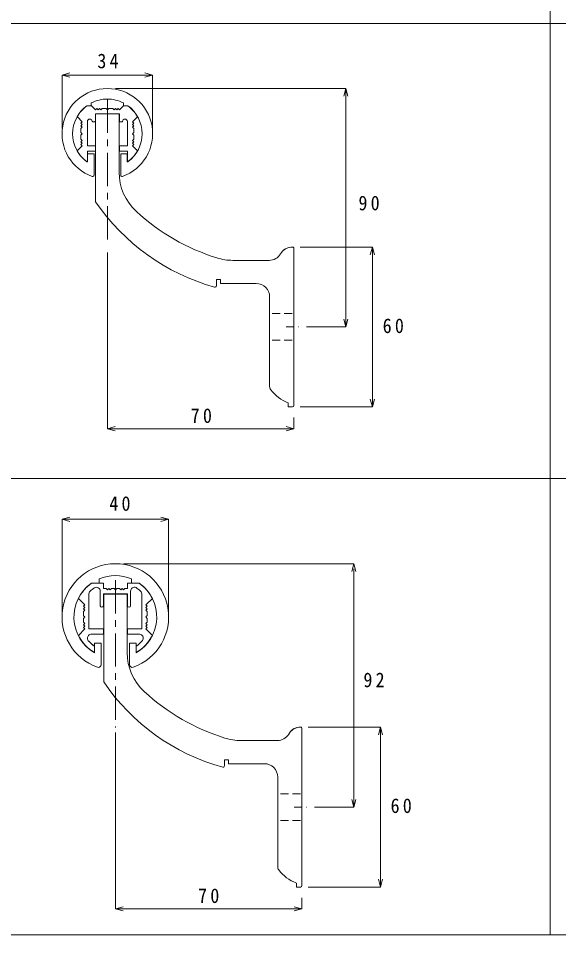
# Model space of a CAD drawing. Units: millimetres, scale not verified, with parts at other scales. Extents: x -3793 to 2769, y -1367 to 1367.
# Drawn here: x -608 to 203, y -1367 to 9 of the extents above; entities that cross this region are included whole.
import ezdxf

# ---------------------------------------------------------------- set-up
doc = ezdxf.new("R2010")
doc.units = ezdxf.units.MM
doc.header["$LTSCALE"] = 10
doc.linetypes.add('CHAIN1', pattern=[8, 5, -1, 1, -1])
doc.linetypes.add('DASHED1', pattern=[1.8, 1.2, -0.6])
doc.layers.add('0-F_外枠', color=7, linetype='Continuous', lineweight=18)
doc.styles.add('ＭＳ ゴシック', font='')
doc.styles.get('ＭＳ ゴシック').set_extended_font_data('MS Gothic')

msp = doc.modelspace()

# ---------------------------------------------------------------- linework, layer by layer
at = {"layer": '0-F_外枠'}
for p, q in [((190, -1366.99), (190, 1367)), ((1273.23, 1), (-1974, 1)), ((-505.58, -122.25), (-499.05, -122.25)), ((-498.85, -122.45), (-505.51, -122.45)), ((-499.05, -122.25), (-499.05, -118.2)), ((-492.85, -128.45), (-498.85, -122.45)), ((-456.85, -128.45), (-450.85, -122.45)), ((-450.85, -122.45), (-444.19, -122.45)), ((-450.65, -122.25), (-450.65, -118.2)), ((-444.13, -122.25), (-450.65, -122.25)), ((-492.85, -128.45), (-490.85, -126.45)), ((-492.85, -145.65), (-492.85, -134.45)), ((-492.85, -134.45), (-474.85, -134.45)), ((-492.45, -134.49), (-492.45, -266.62)), ((-457.25, -134.49), (-492.45, -134.49)), ((-488.85, -128.45), (-490.85, -126.45)), ((-486.85, -126.45), (-488.85, -128.45)), ((-476.85, -126.45), (-482.85, -126.45)), ((-476.85, -126.45), (-474.85, -128.45)), ((-472.85, -126.45), (-474.85, -128.45)), ((-456.85, -134.45), (-474.85, -134.45)), ((-472.85, -126.45), (-466.85, -126.45)), ((-466.85, -126.45), (-464.85, -128.45)), ((-464.85, -128.45), (-462.85, -126.45)), ((-462.85, -126.45), (-460.85, -128.45)), ((-460.85, -128.45), (-458.85, -126.45)), ((-456.85, -128.45), (-458.85, -126.45)), ((-457.25, -134.49), (-457.25, -222.25)), ((-456.85, -145.65), (-456.85, -134.45)), ((-519.88, -139.03), (-520.09, -138.81)), ((-512.45, -146.45), (-519.88, -139.03)), ((-512.45, -146.45), (-514.45, -148.45)), ((-514.45, -148.45), (-512.45, -150.45)), ((-512.45, -150.45), (-514.45, -152.45)), ((-493.65, -146.45), (-496.85, -146.45)), ((-456.05, -146.45), (-452.85, -146.45)), ((-444.85, -182.45), (-444.85, -145.7)), ((-514.45, -152.45), (-512.45, -154.45)), ((-512.45, -154.45), (-514.45, -156.45)), ((-514.45, -162.45), (-514.45, -156.45)), ((-514.45, -162.45), (-512.45, -164.45)), ((-514.45, -166.45), (-512.45, -164.45)), ((-437.25, -154.45), (-435.25, -156.45)), ((-435.25, -162.45), (-437.25, -164.45)), ((-435.25, -166.45), (-437.25, -164.45)), ((-435.25, -162.45), (-435.25, -156.45)), ((-514.45, -166.45), (-514.45, -172.45)), ((-512.45, -174.45), (-514.45, -172.45)), ((-514.45, -176.45), (-512.45, -174.45)), ((-512.45, -178.45), (-514.45, -176.45)), ((-514.45, -180.45), (-512.45, -178.45)), ((-437.25, -174.45), (-435.25, -172.45)), ((-435.25, -166.45), (-435.25, -172.45)), ((-520.01, -190), (-520.09, -190.09)), ((-519.68, -189.68), (-520.01, -190)), ((-512.45, -182.45), (-519.68, -189.68)), ((-512.45, -182.45), (-514.45, -180.45)), ((-492.85, -190.45), (-504.85, -190.45)), ((-504.85, -190.45), (-504.85, -206.14)), ((-492.85, -182.45), (-492.85, -190.45)), ((-456.85, -182.45), (-444.85, -182.45)), ((-444.85, -190.45), (-444.85, -206.14)), ((-504.65, -194.45), (-504.65, -206.14)), ((-494.85, -194.45), (-504.65, -194.45)), ((-494.85, -226.68), (-494.85, -194.45)), ((-454.85, -226.68), (-454.85, -194.45)), ((-454.85, -194.45), (-445.05, -194.45)), ((-445.05, -194.45), (-445.05, -206.14)), ((-194.85, -336.49), (-194.85, -506.49)), ((-231.84, -354.49), (-286.54, -354.49)), ((-231.84, -354.49), (-278.94, -354.49)), ((-194.85, -354.43), (-194.85, -572.49)), ((-305.25, -383.29), (-311.25, -383.29)), ((-305.25, -383.29), (-311.25, -383.29)), ((-311.25, -383.29), (-311.25, -392.67)), ((-305.25, -389.29), (-305.25, -383.29)), ((-305.25, -389.29), (-305.25, -383.29)), ((-251.25, -389.29), (-305.25, -389.29)), ((-251.25, -389.29), (-305.25, -389.29)), ((-231.25, -409.29), (-231.25, -543.87)), ((-231.25, -409.29), (-231.25, -543.87)), ((-194.85, -572.49), (-194.85, -526.49)), ((1273.23, -682), (-1974, -682)), ((-486.95, -839.24), (-498.81, -839.24)), ((-486.95, -832.65), (-486.95, -839.24)), ((-498.75, -839.44), (-480.75, -839.44)), ((-485.55, -873.44), (-485.55, -851.3)), ((-480.75, -839.44), (-480.75, -847.44)), ((-476.75, -847.44), (-480.75, -847.44)), ((-474.75, -849.44), (-476.75, -847.44)), ((-474.75, -849.44), (-472.75, -847.44)), ((-470.75, -849.44), (-472.75, -847.44)), ((-470.75, -849.44), (-468.75, -847.44)), ((-468.75, -847.44), (-464.75, -847.44)), ((-462.75, -849.44), (-464.75, -847.44)), ((-462.75, -849.44), (-460.75, -847.44)), ((-460.75, -847.44), (-456.75, -847.44)), ((-454.75, -849.44), (-456.75, -847.44)), ((-454.75, -849.44), (-452.75, -847.44)), ((-450.75, -849.44), (-452.75, -847.44)), ((-450.75, -849.44), (-448.75, -847.44)), ((-448.75, -847.44), (-444.75, -847.44)), ((-444.75, -839.44), (-444.75, -847.44)), ((-426.96, -839.44), (-444.75, -839.44)), ((-439.95, -873.44), (-439.95, -851.3)), ((-439.95, -873.44), (-439.95, -851.44)), ((-508.86, -871.98), (-518.39, -862.44)), ((-502.85, -856.95), (-502.85, -907.99)), ((-480.75, -855.44), (-444.75, -855.44)), ((-480.75, -873.44), (-480.75, -855.44)), ((-480.37, -855.47), (-480.37, -987.6)), ((-445.17, -855.47), (-480.37, -855.47)), ((-445.17, -855.47), (-445.17, -943.24)), ((-444.75, -873.44), (-444.75, -855.44)), ((-422.85, -856.95), (-422.85, -907.99)), ((-407.31, -862.44), (-416.85, -871.98)), ((-508.86, -871.98), (-510.86, -873.98)), ((-510.86, -873.98), (-508.86, -875.98)), ((-508.86, -875.98), (-510.86, -877.98)), ((-510.86, -877.98), (-508.86, -879.98)), ((-510.86, -881.98), (-508.86, -879.98)), ((-414.85, -877.98), (-416.85, -879.98)), ((-414.85, -881.98), (-416.85, -879.98)), ((-510.86, -881.98), (-510.86, -887.98)), ((-510.86, -892.01), (-508.84, -889.99)), ((-510.86, -892.01), (-510.86, -898.01)), ((-414.85, -887.98), (-416.87, -889.99)), ((-414.85, -892.01), (-416.87, -889.99)), ((-414.85, -887.98), (-414.85, -881.98)), ((-414.85, -892.01), (-414.85, -898.01)), ((-518.4, -917.54), (-508.86, -907.99)), ((-508.86, -899.99), (-510.86, -897.99)), ((-508.86, -899.99), (-510.86, -901.99)), ((-508.86, -903.99), (-510.86, -901.99)), ((-508.86, -903.99), (-510.86, -905.99)), ((-510.86, -905.99), (-508.86, -907.99)), ((-480.85, -907.99), (-502.85, -907.99)), ((-480.85, -907.99), (-480.85, -915.99)), ((-444.85, -907.99), (-444.85, -915.99)), ((-444.85, -907.99), (-422.85, -907.99)), ((-416.85, -899.99), (-414.85, -897.99)), ((-416.85, -899.99), (-414.85, -901.99)), ((-416.85, -903.99), (-414.85, -901.99)), ((-414.85, -905.99), (-416.85, -903.99)), ((-414.85, -905.99), (-416.85, -907.99)), ((-407.31, -917.54), (-416.85, -907.99)), ((-480.85, -915.99), (-499.81, -915.99)), ((-444.85, -915.99), (-425.9, -915.99)), ((-494.25, -933.93), (-494.25, -943.44)), ((-494.05, -929.35), (-484.25, -929.35)), ((-494.05, -943.8), (-494.05, -929.35)), ((-484.25, -929.35), (-484.25, -961.62)), ((-431.65, -929.35), (-441.45, -929.35)), ((-441.45, -961.62), (-441.45, -929.35)), ((-431.65, -943.8), (-431.65, -929.35)), ((-431.45, -933.93), (-431.45, -943.45)), ((-182.77, -1057.48), (-182.77, -1227.47)), ((-219.76, -1075.47), (-274.46, -1075.47)), ((-219.76, -1075.47), (-266.86, -1075.47)), ((-182.77, -1075.41), (-182.77, -1293.47)), ((-293.17, -1104.27), (-299.17, -1104.27)), ((-293.17, -1104.27), (-299.17, -1104.27)), ((-299.17, -1104.27), (-299.17, -1113.66)), ((-293.17, -1110.27), (-293.17, -1104.27)), ((-293.17, -1110.27), (-293.17, -1104.27)), ((-239.17, -1110.27), (-293.17, -1110.27)), ((-239.17, -1110.27), (-293.17, -1110.27)), ((-219.17, -1130.27), (-219.17, -1264.85)), ((-219.17, -1130.27), (-219.17, -1264.85)), ((-182.77, -1293.47), (-182.77, -1247.47))]:
    msp.add_line(p, q, dxfattribs=at)
at = {"layer": '0-F_外枠', "color": 3, "lineweight": 9}
for p, q in [((-542.85, -76.21), (-531.26, -73.11)), ((-542.85, -76.21), (-406.85, -76.21)), ((-542.85, -76.21), (-531.26, -79.32)), ((-542.85, -76.21), (-542.85, -156.45)), ((-406.85, -76.21), (-418.45, -73.11)), ((-406.85, -76.21), (-418.45, -79.32)), ((-406.85, -76.21), (-406.85, -156.45)), ((-116.85, -96.45), (-462.85, -96.45)), ((-116.85, -96.45), (-119.96, -108.04)), ((-116.85, -454.49), (-116.85, -96.45)), ((-116.85, -96.45), (-113.75, -108.04)), ((-474.85, -607.3), (-474.85, -342.48)), ((-77.01, -334.59), (-185.25, -334.59)), ((-77.01, -334.59), (-80.12, -346.18)), ((-77.01, -334.59), (-73.91, -346.18)), ((-77.01, -574.49), (-77.01, -334.59)), ((-116.85, -454.49), (-119.96, -442.9)), ((-116.85, -454.49), (-113.75, -442.9)), ((-116.85, -454.49), (-175.86, -454.49)), ((-77.01, -574.49), (-80.12, -562.9)), ((-77.01, -574.49), (-73.91, -562.9)), ((-77.01, -574.49), (-185.25, -574.49)), ((-194.85, -607.3), (-194.85, -590.58)), ((-474.85, -607.3), (-463.26, -604.2)), ((-194.85, -607.3), (-206.44, -604.2)), ((-474.85, -607.3), (-463.26, -610.41)), ((-474.85, -607.3), (-194.85, -607.3)), ((-194.85, -607.3), (-206.44, -610.41)), ((-542.85, -743.27), (-531.26, -740.16)), ((-382.85, -743.27), (-394.45, -740.16)), ((-542.85, -743.27), (-531.26, -746.37)), ((-542.85, -743.27), (-542.85, -881.99)), ((-542.85, -743.27), (-382.85, -743.27)), ((-382.85, -743.27), (-394.45, -746.37)), ((-382.85, -743.27), (-382.85, -881.99)), ((-104.77, -809.99), (-450.77, -809.99)), ((-104.77, -809.99), (-107.88, -821.58)), ((-104.77, -809.99), (-101.67, -821.58)), ((-104.77, -1175.47), (-104.77, -817.43)), ((-64.93, -1055.57), (-173.17, -1055.57)), ((-64.93, -1055.57), (-68.04, -1067.16)), ((-64.93, -1295.47), (-64.93, -1055.57)), ((-64.93, -1055.57), (-61.83, -1067.16)), ((-462.77, -1328.29), (-462.77, -1063.46)), ((-104.77, -1175.47), (-107.88, -1163.88)), ((-104.77, -1175.47), (-101.67, -1163.88)), ((-104.77, -1175.47), (-163.78, -1175.47)), ((-64.93, -1295.47), (-68.04, -1283.88)), ((-64.93, -1295.47), (-61.83, -1283.88)), ((-64.93, -1295.47), (-173.17, -1295.47)), ((-182.77, -1328.29), (-182.77, -1311.56)), ((-462.77, -1328.29), (-451.18, -1325.18)), ((-462.77, -1328.29), (-451.18, -1331.39)), ((-462.77, -1328.29), (-182.77, -1328.29)), ((-182.77, -1328.29), (-194.36, -1325.18)), ((-182.77, -1328.29), (-194.36, -1331.39))]:
    msp.add_line(p, q, dxfattribs=at)
at = {"layer": '0-F_外枠', "color": 5, "linetype": 'CHAIN1'}
for p, q in [((-474.85, -113.25), (-474.85, -326.39)), ((-462.77, -834.57), (-462.77, -1056.05))]:
    msp.add_line(p, q, dxfattribs=at)
at = {"layer": '0-F_外枠', "color": 5, "linetype": 'DASHED1'}
for p, q in [((-197.25, -434.49), (-231.25, -434.49)), ((-206.59, -454.49), (-187.86, -454.49)), ((-197.25, -474.49), (-231.25, -474.49)), ((-185.17, -1155.47), (-219.17, -1155.47)), ((-194.51, -1175.47), (-175.78, -1175.47)), ((-185.17, -1195.47), (-219.17, -1195.47))]:
    msp.add_line(p, q, dxfattribs=at)
at = {"layer": '0-F_外枠'}
msp.add_lwpolyline([(-1974, -1366.99), (1973.99, -1366.99), (1973.99, 1367), (-1974, 1367)], close=True, dxfattribs=at)
for points in [[(-482.85, -126.45), (-484.85, -128.45), (-486.85, -126.45)], [(-492.85, -182.45), (-504.85, -182.45), (-504.85, -145.7)], [(-437.25, -146.45), (-429.83, -139.03), (-429.61, -138.81)], [(-437.25, -146.45), (-435.25, -148.45), (-437.25, -150.45), (-435.25, -152.45), (-437.25, -154.45)], [(-437.25, -182.45), (-435.25, -180.45), (-437.25, -178.45), (-435.25, -176.45), (-437.25, -174.45)], [(-456.85, -182.45), (-456.85, -190.45), (-444.85, -190.45)], [(-437.25, -182.45), (-430.03, -189.68), (-429.7, -190), (-429.61, -190.09)], [(-196.85, -574.49), (-203.25, -574.49), (-203.25, -568.49)], [(-438.76, -832.65), (-438.76, -839.24), (-426.9, -839.24)], [(-416.85, -871.98), (-414.85, -873.98), (-416.85, -875.98), (-414.85, -877.98)], [(-510.86, -887.98), (-510.83, -888), (-508.84, -889.99)], [(-184.77, -1295.47), (-191.17, -1295.47), (-191.17, -1289.47)]]:
    msp.add_lwpolyline(points, dxfattribs=at)
for centre, radius, start, end in [((-474.85, -164.45), 68, 90, 250.52878), ((-474.85, -164.45), 68, 289.47122, 90), ((-474.85, -164.45), 52.2, 126.05727, 233.90348), ((-474.85, -164.45), 52, 126.12893, 150.41967), ((-474.85, -164.45), 52.2, 90, 117.61975), ((-474.85, -164.45), 52.2, 62.38025, 90), ((-474.85, -164.45), 52, 29.58033, 53.87107), ((-474.85, -164.45), 52.2, 306.09652, 53.94273), ((-501.25, -146.07), 3.62, 5.45262, 173.80057), ((-504.65, -145.7), 0.2, 173.80057, 180), ((-496.85, -145.65), 0.8, 185.45262, 270), ((-493.65, -145.65), 0.8, 270, 0), ((-456.05, -145.65), 0.8, 180, 270), ((-452.85, -145.65), 0.8, 270, 354.54738), ((-448.45, -146.07), 3.62, 6.19943, 174.54738), ((-445.05, -145.7), 0.2, 0, 6.19943), ((-474.85, -164.45), 52, 209.54242, 233.90348), ((-474.85, -164.45), 52, 306.09652, 330.45758), ((-505.25, -206.14), 0.6, 233.90348, 0), ((-505.25, -206.14), 0.4, 233.90348, 0), ((-444.45, -206.14), 0.6, 180, 306.09652), ((-444.45, -206.14), 0.4, 180, 306.09652), ((-496.85, -226.68), 2, 250.52878, 0), ((-377.25, -222.25), 80, 180, 227.46866), ((-452.85, -226.68), 2, 180, 289.47122), ((-228.1, -86.29), 320, 214.3, 254.46828), ((-215.02, -45.4), 320, 227.46866, 252.66151), ((-197.25, -354.49), 20, 89.10013, 151.02684), ((-197.25, -354.49), 20, 96.37937, 151.02684), ((-196.85, -336.49), 2, 359.95564, 92.46168), ((-286.54, -274.49), 80, 252.66151, 270), ((-231.89, -334.49), 20, 270.13596, 328.96261), ((-231.89, -334.49), 20, 270.13596, 328.96261), ((-313.25, -392.67), 2, 254.46828, 0), ((-251.25, -409.29), 20, 0, 90), ((-251.25, -409.29), 20, 0, 90), ((-223.25, -543.87), 8, 180, 217.17265), ((-223.25, -543.87), 8, 180, 217.17265), ((-181.82, -512.45), 60, 217.17265, 249.06905), ((-181.82, -512.45), 60, 217.17265, 249.06905), ((-196.85, -572.49), 2, 270, 0), ((-462.85, -889.99), 80, 289.52454, 250.47546), ((-462.85, -889.99), 62.2, 125.31435, 239.89358), ((-462.85, -889.99), 62.2, 67.21172, 112.78828), ((-462.85, -889.99), 62.2, 300.10642, 54.68565), ((-462.85, -889.99), 62, 125.37314, 153.61316), ((-494.85, -856.95), 8, 134.07921, 180), ((-462.85, -889.99), 54, 125.55481, 134.07921), ((-491.52, -851.37), 5.97, 0.6654, 117.21931), ((-433.99, -851.37), 5.97, 68.54853, 179.3346), ((-462.85, -889.99), 54, 45.92079, 54.89935), ((-462.85, -889.99), 62, 26.38818, 54.62686), ((-430.85, -856.95), 8, 0, 45.92079), ((-483.15, -873), 2.44, 190.38886, 349.61114), ((-442.35, -873), 2.44, 190.38886, 349.61114), ((-462.85, -889.99), 62, 206.37574, 239.54416), ((-498.52, -921.81), 6.22, 125.3101, 216.91043), ((-499.81, -919.99), 4, 90, 125.3101), ((-462.85, -889.99), 62, 300.42776, 333.62293), ((-425.9, -919.99), 4, 54.6899, 90), ((-427.19, -921.81), 6.22, 313.44403, 54.6899), ((-462.85, -889.99), 54, 221.17793, 234.44519), ((-462.85, -889.99), 54, 222.28847, 234.44519), ((-462.85, -889.99), 54, 305.55481, 317.71153), ((-365.17, -943.24), 80, 180, 227.46866), ((-488.25, -961.62), 4, 250.47546, 0), ((-437.45, -961.62), 4, 180, 289.52454), ((-216.02, -807.27), 320, 214.3, 254.46828), ((-202.94, -766.38), 320, 227.46866, 252.66151), ((-185.17, -1075.47), 20, 89.10013, 151.02684), ((-185.17, -1075.47), 20, 96.37937, 151.02684), ((-184.77, -1057.47), 2, 359.95564, 92.46168), ((-274.46, -995.47), 80, 252.66151, 270), ((-219.81, -1055.47), 20, 270.13596, 328.96261), ((-219.81, -1055.47), 20, 270.13596, 328.96261), ((-301.17, -1113.66), 2, 254.46828, 0), ((-239.17, -1130.27), 20, 0, 90), ((-239.17, -1130.27), 20, 0, 90), ((-211.17, -1264.85), 8, 180, 217.17265), ((-211.17, -1264.85), 8, 180, 217.17265), ((-169.74, -1233.43), 60, 217.17265, 249.06905), ((-169.74, -1233.43), 60, 217.17265, 249.06905), ((-184.77, -1293.47), 2, 270, 0)]:
    msp.add_arc(centre, radius, start, end, dxfattribs=at)

# ---------------------------------------------------------------- texts
at = {"layer": '0-F_外枠', "color": 2, "char_height": 21.99, "attachment_point": 7, "style": 'ＭＳ ゴシック'}
for s, insert in [('\\T1.36;\\W0.9;34', (-489.84, -66.37)), ('\\T1.36;\\W0.9;90', (-97.91, -279.72)), ('\\T1.36;\\W0.9;60', (-61.57, -464)), ('\\T1.36;\\W0.9;70', (-349.68, -598.97)), ('\\T1.36;\\W0.9;40', (-471.92, -730.92)), ('\\T1.36;\\W0.9;92', (-90.45, -995.73)), ('\\T1.36;\\W0.9;60', (-49.7, -1184.61)), ('\\T1.36;\\W0.9;70', (-338.59, -1319.8))]:
    msp.add_mtext(s, dxfattribs=dict(at, insert=insert))

doc.saveas('drawing.dxf')
